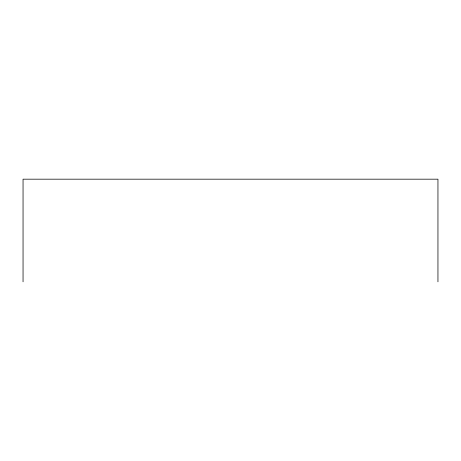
<?xml version="1.0" encoding="UTF-8"?>
<svg xmlns="http://www.w3.org/2000/svg" width="461" height="461" viewBox="0 0 461 461"><rect width="100%" height="100%" fill="white"/><g stroke="black" fill="none" stroke-linecap="round" stroke-linejoin="round"><path stroke-width="0.69" d="M437.95 281.821L437.95 179.179L23.05 179.179L23.05 281.821"/></g></svg>
